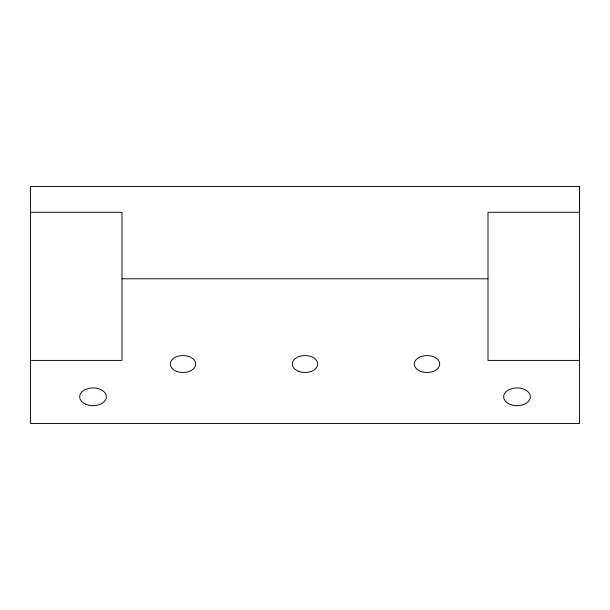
<?xml version="1.0" encoding="UTF-8"?>
<svg xmlns="http://www.w3.org/2000/svg" width="610" height="610" viewBox="0 0 610 610"><rect width="100%" height="100%" fill="white"/><g stroke="black" fill="none" stroke-linecap="round" stroke-linejoin="round"><path stroke-width="0.91" d="M579.5 354.158L579.5 186.546L30.5 186.546L30.5 423.454L579.5 423.454L579.5 331.718M30.5 212.303L122 212.303L122 360.403L30.5 360.403M122 278.785L488 278.785M579.5 360.403L488 360.403L488 212.303L579.5 212.303L579.5 186.546M420.648 371.36A12.703 8.464 0 0 0 439.703 364.033A12.703 8.464 0 0 0 420.648 356.705A12.703 8.464 0 0 0 420.648 371.36M176.648 371.36A12.703 8.464 0 0 0 195.703 364.033A12.703 8.464 0 0 0 176.648 356.705A12.703 8.464 0 0 0 176.648 371.36M298.648 371.36A12.703 8.464 0 0 0 317.703 364.033A12.703 8.464 0 0 0 298.648 356.705A12.703 8.464 0 0 0 298.648 371.36M85.537 404.148A13.344 8.891 0 0 0 106.323 397.423A13.344 8.891 0 0 0 87.184 388.791A13.344 8.891 0 0 0 85.537 404.148M510.318 404.483A13.344 8.891 0 0 0 530.334 396.782A13.344 8.891 0 0 0 510.318 389.088A13.344 8.891 0 0 0 510.318 404.483"/></g></svg>
